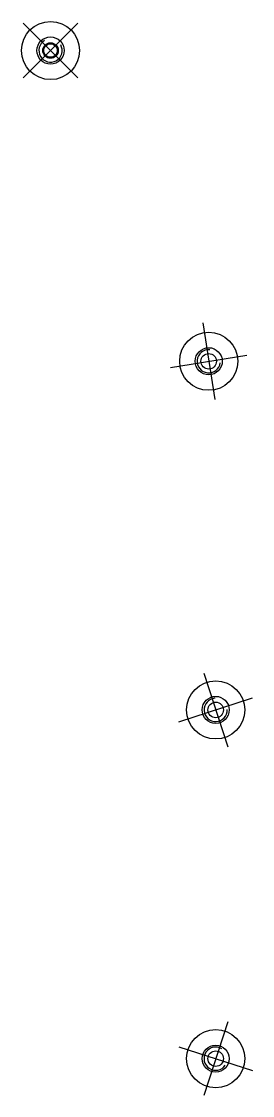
# Model space of a CAD drawing. Extents: x 204 to 264, y 488 to 765.
import ezdxf

# ---------------------------------------------------------------- set-up
doc = ezdxf.new("R2010")
doc.units = 0
doc.header["$MEASUREMENT"] = 0
doc.linetypes.add('CENTER', pattern=[22, 20, -1, 0, -1])
doc.layers.get('0').update_dxf_attribs({"linetype": 'CONTINUOUS'})
doc.layers.add('$PARTREF_BOM', color=7, linetype='CONTINUOUS')
doc.styles.get("Standard").update_dxf_attribs({"font": 'txt.shx', "bigfont": 'chineset.shx'})

# ---------------------------------------------------------------- blocks, each defined once
blk = doc.blocks.new('PARTREF')
at = {"layer": '$PARTREF_BOM', "color": 2}
for p, q in [((-1.75, -1.75), (1.75, 1.75)), ((-1.75, 1.75), (1.75, -1.75))]:
    blk.add_line(p, q, dxfattribs=at)
blk.add_circle((0, 0), 1.75, dxfattribs=at)
at = {"layer": '$PARTREF_BOM', "color": 2, "flags": 1}
for tag, p in [('TAG5', (-16.09, -4.95)), ('TAG10', (-5.65, -5)), ('TAG15', (5.59, -4.74)), ('TAG4', (-16.09, -8.95)), ('TAG9', (-5.65, -9)), ('TAG14', (5.59, -8.74)), ('TAG3', (-16.09, -12.95)), ('TAG8', (-5.65, -13)), ('TAG13', (5.59, -12.74)), ('TAG2', (-16.09, -16.95)), ('TAG7', (-5.65, -17)), ('TAG12', (5.59, -16.74)), ('TAG1', (-16.09, -20.95)), ('TAG6', (-5.65, -21)), ('TAG11', (5.59, -20.74))]:
    blk.add_attdef(tag, p, '', height=2.5, dxfattribs=at)

msp = doc.modelspace()

# ---------------------------------------------------------------- linework, layer by layer
at = {"color": 7, "linetype": 'CONTINUOUS'}
for p, q in [((204.82, 750.76), (218.97, 764.9)), ((204.82, 750.76), (218.97, 764.9)), ((242.88, 676.07), (262.63, 679.2)), ((245.04, 584.57), (264.06, 590.75)), ((245.04, 500.75), (264.06, 494.57))]:
    msp.add_line(p, q, dxfattribs=at)
at = {"color": 1, "linetype": 'CENTER'}
for p, q in [((204.82, 764.9), (218.97, 750.76)), ((204.82, 764.9), (218.97, 750.76)), ((251.19, 687.52), (254.32, 667.76)), ((251.46, 597.17), (257.64, 578.15)), ((257.64, 507.17), (251.46, 488.15))]:
    msp.add_line(p, q, dxfattribs=at)
at = {"color": 7, "linetype": 'CONTINUOUS'}
for centre, radius in [((211.9, 757.83), 7.5), ((211.9, 757.83), 7.5), ((211.9, 757.83), 3.5), ((211.9, 757.83), 3.5), ((211.9, 757.83), 2), ((211.9, 757.83), 2), ((252.75, 677.64), 7.5), ((252.75, 677.64), 3.5), ((252.75, 677.64), 2), ((254.55, 587.66), 7.5), ((254.55, 587.66), 3.5), ((254.55, 587.66), 2), ((254.55, 497.66), 7.5), ((254.55, 497.66), 3.5), ((254.55, 497.66), 2)]:
    msp.add_circle(centre, radius, dxfattribs=at)
for centre, start, end in [((211.9, 757.83), 120.6912, 28.6916), ((211.9, 757.83), 120.6912, 28.6916), ((252.75, 677.64), 84.6912, 352.6916), ((254.55, 587.66), 93.6912, 1.6916), ((254.55, 497.66), 57.6912, 325.6916)]:
    msp.add_arc(centre, 3, start, end, dxfattribs=at)

# ---------------------------------------------------------------- block references
at = {"color": 7}
msp.add_blockref('PARTREF', (211.9, 757.83), dxfattribs=at)

doc.saveas('drawing.dxf')
